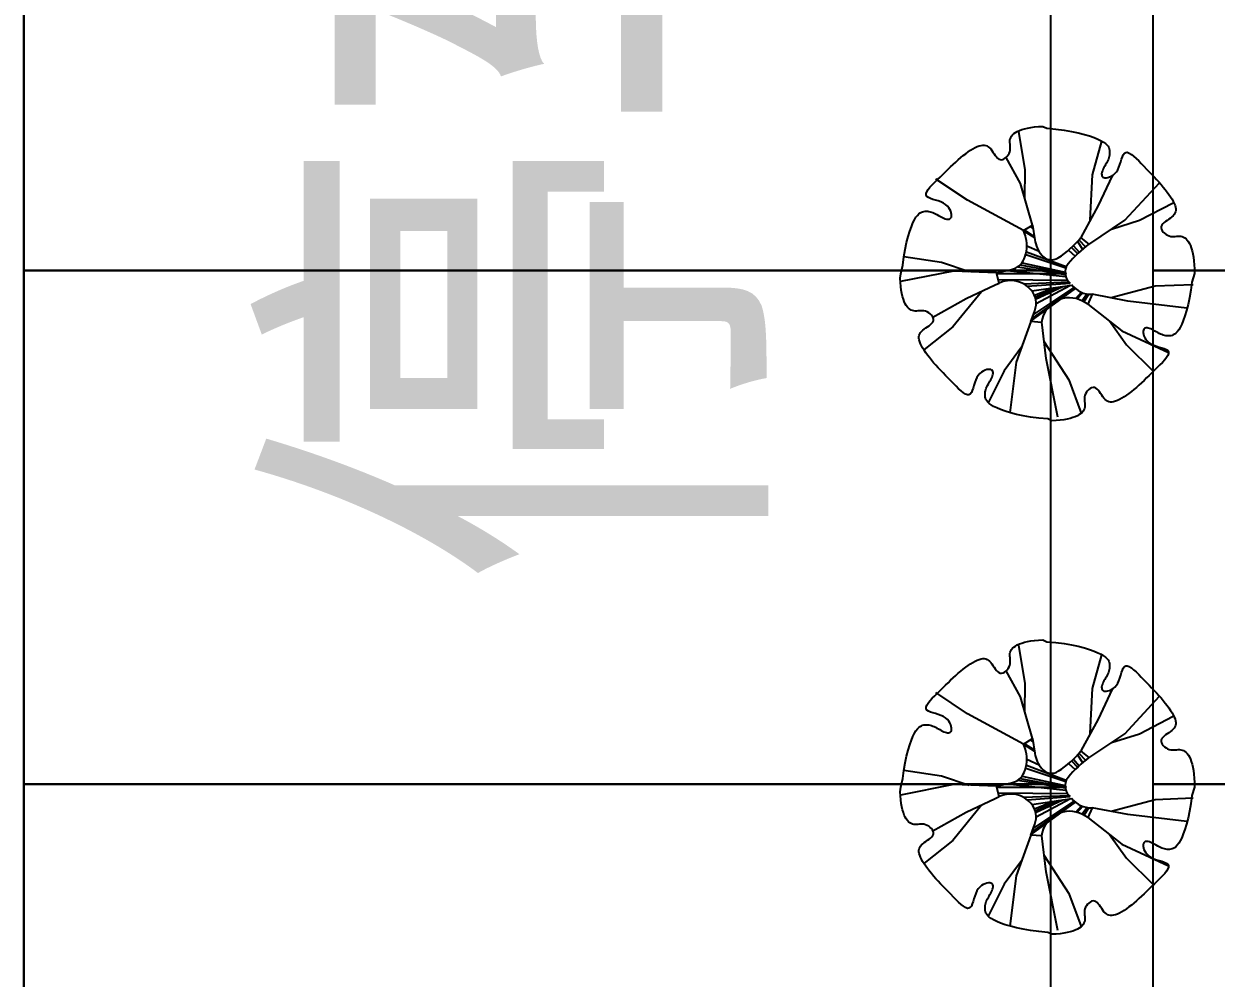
# Model space of a CAD drawing. Extents: x -93062 to 326984, y -142534 to 91021.
# Drawn here: x -54711.8 to -54439.8, y 81623.2 to 81840.9 of the extents above; entities that cross this region are included whole.
import ezdxf
from ezdxf.enums import TextEntityAlignment as Align

# ---------------------------------------------------------------- set-up
doc = ezdxf.new("R2010")
doc.units = 0
doc.header["$LTSCALE"] = 1000
doc.header["$MEASUREMENT"] = 0
doc.layers.get('0').update_dxf_attribs({"color": 8})
doc.styles.add('COMPLEX', font='COMPLEX')
doc.styles.add('DIMST', font='', dxfattribs={"height": 15})
doc.styles.add('hz', font='GEDITXT', dxfattribs={"width": 0.8, "bigfont": 'DXT'})
doc.styles.add('SIMPLEX', font='GEDITXT', dxfattribs={"height": 0.2, "bigfont": 'DXT'})
doc.styles.get("Standard").update_dxf_attribs({"font": 'gbenor.shx', "bigfont": 'gbcbig.shx'})
doc.styles.get('DIMST').set_extended_font_data('SimSun')

# ---------------------------------------------------------------- blocks, each defined once
blk = doc.blocks.new('A$C672165B9')
at = {"color": 251}
for p, q in [((9402.22, 14893.49), (9402.22, 12210.18)), ((10015.6, 12964.01), (10011.75, 12987.02)), ((10056.81, 12960.74), (10062.6, 12981.36)), ((10012.82, 12955.45), (10003.89, 12971.46)), ((9980.23, 12945.22), (9960.82, 12958.15)), ((10015.44, 12946.08), (10015.6, 12964.01)), ((10055.33, 12932.99), (10056.81, 12960.74)), ((10068.85, 12960.21), (10060.41, 12941.88)), ((10020.05, 12930.02), (10012.82, 12955.45)), ((10076.61, 12932.9), (10097.94, 12955.89)), ((10014.5, 12926.63), (9980.23, 12945.22)), ((10085.6, 12932.9), (10106.3, 12943.68)), ((10060.41, 12941.88), (10049.72, 12922.39)), ((10014.5, 12926.63), (10020.05, 12930.02)), ((10018.69, 12929.19), (10020.4, 12927.93)), ((10020.05, 12930.02), (10021.55, 12920.94)), ((10054.66, 12918.16), (10076.61, 12932.9)), ((10068.51, 12927.51), (10085.6, 12932.9)), ((10014.5, 12926.63), (10014.5, 12926.63)), ((10014.57, 12926.47), (10021.33, 12922.28)), ((10015.08, 12926.98), (10021.2, 12923.08)), ((10048.52, 12920.96), (10052.63, 12916.75)), ((10049.77, 12922.23), (10054.64, 12918.35)), ((10016.35, 12913.59), (10040.77, 12904.53)), ((10016.67, 12917.32), (10024.09, 12913.96)), ((10042.15, 12914.62), (10046.3, 12911.04)), ((10044.05, 12916.31), (10047.75, 12912.49)), ((10045.15, 12917.37), (10048.65, 12913.35)), ((10047.63, 12919.95), (10050.8, 12915.25)), ((10054.64, 12918.35), (10053.02, 12917.06)), ((9964.38, 12907.04), (9941.31, 12910.48)), ((9981.38, 12901.35), (9964.38, 12907.04)), ((10013.69, 12906.91), (10040.04, 12901.17)), ((10015.98, 12911.95), (10040.46, 12903.78)), ((9971.66, 12901.75), (9939.21, 12895.36)), ((9998.08, 12900.77), (9971.66, 12901.75)), ((9998.08, 12900.77), (10007.28, 12902.81)), ((9999.59, 12894.44), (9998.08, 12900.77)), ((9998.2, 12900.27), (10040.93, 12900.27)), ((10004.51, 12902.2), (10040.46, 12898.44)), ((10011.02, 12904.41), (10040.14, 12899.77)), ((10012.5, 12905.59), (10040.93, 12900.27)), ((9979.49, 12884.96), (9997.27, 12893.35)), ((9997.27, 12893.35), (9999.59, 12894.44)), ((9999.06, 12896.67), (10041.53, 12896.24)), ((10014.52, 12894.04), (10042.39, 12895.16)), ((10016.9, 12892.48), (10043.12, 12894.46)), ((10019.75, 12889.61), (10044.28, 12893.18)), ((10020.61, 12874.98), (10045.65, 12891.71)), ((10021.26, 12887), (10032.31, 12891.44)), ((10021.73, 12885.76), (10036.05, 12891.98)), ((10022.03, 12884.62), (10038.72, 12892.37)), ((10022.32, 12882.04), (10043.07, 12893)), ((10068.39, 12885.53), (10095.23, 12892.7)), ((10095.23, 12892.7), (10118.53, 12893.64)), ((9959.04, 12873.5), (9979.49, 12884.96)), ((9988.82, 12889.17), (9971.32, 12867.59)), ((10019.25, 12871.24), (10046.39, 12891.06)), ((10019.83, 12872.84), (10046.08, 12891.32)), ((10046.56, 12884.99), (10050.11, 12888.8)), ((10047.55, 12884.73), (10050.84, 12888.51)), ((10050.38, 12883.58), (10053.3, 12887.84)), ((10051.65, 12882.9), (10054.54, 12887.66)), ((10056.57, 12887.59), (10054.07, 12881.58)), ((10078.41, 12883.45), (10056.57, 12887.59)), ((10019.11, 12870.84), (10021.55, 12877.56)), ((10054.07, 12881.58), (10050.75, 12883.39)), ((10054.07, 12881.58), (10074.88, 12865.27)), ((10114.73, 12879.16), (10078.41, 12883.45)), ((10019.11, 12870.84), (10010.02, 12846.01)), ((10025.59, 12870.32), (10019.11, 12870.84)), ((10028.4, 12848.27), (10025.77, 12870.44)), ((10067.25, 12871.3), (10077.66, 12856.71)), ((9971.32, 12867.59), (9953.54, 12853.54)), ((10074.88, 12865.27), (10103.46, 12852.03)), ((10013.4, 12855.13), (10002.74, 12840.72)), ((10027.28, 12858.45), (10042.39, 12835.13)), ((10077.66, 12856.71), (10094.3, 12840.36)), ((10035.55, 12812.4), (10028.4, 12848.27)), ((10002.74, 12840.72), (9993, 12821.19)), ((10010.02, 12846.01), (10006.3, 12815.07)), ((10042.39, 12835.13), (10049.93, 12814.79)), ((10015.6, 12649.5), (10011.75, 12672.52)), ((10056.81, 12646.23), (10062.6, 12666.86)), ((10012.82, 12640.95), (10003.89, 12656.96)), ((9980.23, 12630.72), (9960.82, 12643.65)), ((10015.44, 12631.58), (10015.6, 12649.5)), ((10055.33, 12618.49), (10056.81, 12646.23)), ((10068.85, 12645.71), (10060.41, 12627.38)), ((10020.05, 12615.52), (10012.82, 12640.95)), ((10076.61, 12618.4), (10097.94, 12641.39)), ((10014.5, 12612.13), (9980.23, 12630.72)), ((10085.6, 12618.4), (10106.3, 12629.17)), ((10060.41, 12627.38), (10049.72, 12607.89)), ((10014.5, 12612.13), (10020.05, 12615.52)), ((10018.69, 12614.68), (10020.4, 12613.42)), ((10020.05, 12615.52), (10021.55, 12606.44)), ((10054.66, 12603.66), (10076.61, 12618.4)), ((10068.51, 12613.01), (10085.6, 12618.4)), ((10014.5, 12612.13), (10014.5, 12612.13)), ((10014.57, 12611.96), (10021.33, 12607.78)), ((10015.08, 12612.48), (10021.2, 12608.58)), ((10049.77, 12607.73), (10054.64, 12603.85)), ((10016.67, 12602.82), (10024.09, 12599.46)), ((10042.15, 12600.12), (10046.3, 12596.54)), ((10044.05, 12601.81), (10047.75, 12597.99)), ((10045.15, 12602.87), (10048.65, 12598.84)), ((10047.63, 12605.45), (10050.8, 12600.75)), ((10048.52, 12606.46), (10052.63, 12602.25)), ((10054.64, 12603.85), (10053.02, 12602.55)), ((9964.38, 12592.53), (9941.31, 12595.98)), ((9981.38, 12586.84), (9964.38, 12592.53)), ((10013.69, 12592.41), (10040.04, 12586.67)), ((10015.98, 12597.45), (10040.45, 12589.28)), ((10016.35, 12599.09), (10040.77, 12590.03)), ((9971.66, 12587.25), (9939.21, 12580.85)), ((9998.08, 12586.27), (9971.66, 12587.25)), ((9998.08, 12586.27), (10007.28, 12588.31)), ((9999.59, 12579.94), (9998.08, 12586.27)), ((9998.2, 12585.77), (10040.93, 12585.77)), ((10004.51, 12587.7), (10040.46, 12583.94)), ((10011.02, 12589.91), (10040.14, 12585.27)), ((10012.5, 12591.09), (10040.93, 12585.77)), ((9979.49, 12570.46), (9997.27, 12578.85)), ((9997.27, 12578.85), (9999.59, 12579.94)), ((9999.06, 12582.17), (10041.53, 12581.74)), ((10014.52, 12579.54), (10042.39, 12580.66)), ((10016.9, 12577.97), (10043.12, 12579.96)), ((10019.75, 12575.1), (10044.28, 12578.68)), ((10021.73, 12571.26), (10036.05, 12577.48)), ((10022.03, 12570.12), (10038.72, 12577.87)), ((10022.32, 12567.54), (10043.07, 12578.5)), ((10068.39, 12571.03), (10095.23, 12578.19)), ((10095.23, 12578.19), (10118.53, 12579.14)), ((9959.04, 12558.99), (9979.49, 12570.46)), ((9988.82, 12574.67), (9971.32, 12553.09)), ((10019.25, 12556.74), (10046.39, 12576.56)), ((10019.83, 12558.33), (10046.08, 12576.82)), ((10020.61, 12560.48), (10045.65, 12577.21)), ((10021.26, 12572.5), (10032.31, 12576.93)), ((10046.56, 12570.49), (10050.11, 12574.29)), ((10047.55, 12570.22), (10050.84, 12574.01)), ((10050.38, 12569.08), (10053.3, 12573.33)), ((10051.65, 12568.4), (10054.54, 12573.16)), ((10056.57, 12573.09), (10054.07, 12567.08)), ((10078.41, 12568.94), (10056.57, 12573.09)), ((10019.11, 12556.34), (10021.55, 12563.06)), ((10054.07, 12567.08), (10050.75, 12568.89)), ((10054.07, 12567.08), (10074.88, 12550.76)), ((10114.73, 12564.66), (10078.41, 12568.94)), ((10019.11, 12556.34), (10010.02, 12531.51)), ((10025.59, 12555.81), (10019.11, 12556.34)), ((10028.4, 12533.77), (10025.77, 12555.94)), ((10067.25, 12556.8), (10077.66, 12542.21)), ((9971.32, 12553.09), (9953.54, 12539.04)), ((10074.88, 12550.76), (10103.46, 12537.52)), ((10027.28, 12543.94), (10042.39, 12520.63)), ((10077.66, 12542.21), (10094.3, 12525.85)), ((10013.4, 12540.63), (10002.74, 12526.22)), ((10035.55, 12497.9), (10028.4, 12533.77)), ((10002.74, 12526.22), (9993, 12506.69)), ((10010.02, 12531.51), (10006.29, 12500.57)), ((10042.39, 12520.63), (10049.93, 12500.29))]:
    blk.add_line(p, q, dxfattribs=at)
at = {"color": 251, "ltscale": 3}
for p, q in [((9402.22, 12902.09), (9402.22, 13216.59)), ((10031.22, 13216.59), (10031.22, 12902.09)), ((10094.12, 12902.09), (10094.12, 13216.59)), ((10031.22, 12902.09), (9402.22, 12902.09)), ((9402.22, 12587.59), (9402.22, 12902.09)), ((9402.22, 12902.09), (10031.22, 12902.09)), ((10031.22, 12902.09), (10031.22, 12587.59)), ((10031.22, 12902.09), (10031.22, 12902.09)), ((10723.13, 12902.09), (10094.12, 12902.09)), ((10094.12, 12587.59), (10094.12, 12902.09)), ((10094.12, 12902.09), (10723.13, 12902.09)), ((10031.22, 12587.59), (9402.22, 12587.59)), ((9402.22, 12273.09), (9402.22, 12587.59)), ((9402.22, 12587.59), (10031.22, 12587.59)), ((10031.22, 12587.59), (10031.22, 12273.09)), ((10031.22, 12587.59), (10031.22, 12587.59)), ((10723.13, 12587.59), (10094.12, 12587.59)), ((10094.12, 12273.09), (10094.12, 12587.59)), ((10094.12, 12587.59), (10723.13, 12587.59))]:
    blk.add_line(p, q, dxfattribs=at)
at = {"color": 251}
for points in [[(10051.91, 12822.85), (10051.97, 12821.94), (10052.06, 12821.04), (10052.13, 12820.17), (10052.15, 12819.31), (10052.08, 12818.46), (10051.88, 12817.63), (10051.55, 12816.83), (10051.08, 12816.04), (10050.46, 12815.29), (10049.68, 12814.56), (10048.74, 12813.88), (10047.63, 12813.23), (10046.34, 12812.63), (10044.87, 12812.07), (10043.21, 12811.57), (10041.36, 12811.13), (10039.32, 12810.76), (10037.08, 12810.46), (10034.65, 12810.25), (10032.02, 12810.11), (10029.59, 12811.29), (10024.04, 12811.77), (10018.96, 12812.4), (10014.36, 12813.18), (10010.22, 12814.05), (10006.54, 12815), (10003.31, 12815.98), (10000.52, 12816.99), (9998.18, 12817.97), (9996.27, 12818.91), (9994.74, 12819.81), (9993.56, 12820.67), (9992.67, 12821.5), (9992.03, 12822.31), (9991.59, 12823.1), (9991.31, 12823.87), (9991.15, 12824.65), (9991.05, 12825.42), (9991.02, 12826.19), (9991.05, 12826.97), (9991.15, 12827.75), (9991.31, 12828.54), (9991.53, 12829.34), (9991.82, 12830.16), (9992.18, 12830.98), (9992.59, 12831.82), (9993.05, 12832.68), (9993.53, 12833.53), (9994.02, 12834.39), (9994.49, 12835.23), (9994.93, 12836.06), (9995.31, 12836.88), (9995.61, 12837.66), (9995.82, 12838.41), (9995.92, 12839.12), (9995.91, 12839.77), (9995.78, 12840.34), (9995.52, 12840.82), (9995.12, 12841.2), (9994.58, 12841.47), (9993.89, 12841.6), (9993.05, 12841.59), (9992.08, 12841.43), (9991.03, 12841.1), (9989.94, 12840.59), (9988.86, 12839.91), (9987.81, 12839.02), (9986.84, 12837.94), (9986, 12836.63), (9985.3, 12835.12), (9984.71, 12833.48), (9984.2, 12831.8), (9983.72, 12830.17), (9983.22, 12828.68), (9982.67, 12827.43), (9982, 12826.51), (9981.19, 12826.02), (9980.2, 12826.01), (9979.04, 12826.44), (9977.74, 12827.25), (9976.32, 12828.37), (9974.82, 12829.73), (9973.25, 12831.27), (9971.65, 12832.9), (9970.04, 12834.58), (9968.44, 12836.23), (9966.86, 12837.86), (9965.31, 12839.46), (9963.79, 12841.04), (9962.32, 12842.61), (9960.89, 12844.16), (9959.51, 12845.71), (9958.19, 12847.25), (9956.94, 12848.79), (9955.77, 12850.32), (9954.68, 12851.82), (9953.69, 12853.29), (9952.81, 12854.71), (9952.06, 12856.07), (9951.45, 12857.35), (9950.99, 12858.56), (9950.68, 12859.66), (9950.53, 12860.69), (9950.54, 12861.63), (9950.71, 12862.52), (9951.03, 12863.34), (9951.49, 12864.12), (9952.11, 12864.86), (9952.87, 12865.58), (9953.77, 12866.28), (9954.76, 12866.97), (9955.78, 12867.66), (9956.78, 12868.36), (9957.69, 12869.08), (9958.47, 12869.82), (9959.06, 12870.59), (9959.4, 12871.4), (9959.44, 12872.25), (9959.22, 12873.13), (9958.78, 12873.99), (9958.15, 12874.82), (9957.38, 12875.59), (9956.5, 12876.26), (9955.56, 12876.82), (9954.59, 12877.22), (9953.63, 12877.46), (9952.69, 12877.56), (9951.77, 12877.56), (9950.86, 12877.5), (9949.96, 12877.41), (9949.09, 12877.34), (9948.23, 12877.32), (9947.38, 12877.39), (9946.55, 12877.59), (9945.75, 12877.92), (9944.96, 12878.39), (9944.21, 12879.01), (9943.48, 12879.79), (9942.8, 12880.73), (9942.15, 12881.84), (9941.55, 12883.13), (9940.99, 12884.6), (9940.49, 12886.26), (9940.06, 12888.11), (9939.68, 12890.15), (9939.39, 12892.39), (9939.17, 12894.82), (9939.03, 12897.45), (9939.52, 12900.12), (9940.69, 12905.43), (9941.32, 12910.51), (9942.1, 12915.11), (9942.97, 12919.25), (9943.92, 12922.94), (9944.91, 12926.16), (9945.91, 12928.95), (9946.89, 12931.29), (9947.83, 12933.2), (9948.73, 12934.73), (9949.59, 12935.91), (9950.42, 12936.8), (9951.23, 12937.44), (9952.02, 12937.88), (9952.8, 12938.16), (9953.57, 12938.32), (9954.34, 12938.42), (9955.11, 12938.45), (9955.89, 12938.42), (9956.67, 12938.32), (9957.46, 12938.16), (9958.26, 12937.94), (9959.08, 12937.65), (9959.9, 12937.3), (9960.75, 12936.88), (9961.6, 12936.42), (9962.45, 12935.94), (9963.31, 12935.45), (9964.15, 12934.98), (9964.99, 12934.54), (9965.8, 12934.17), (9966.58, 12933.86), (9967.33, 12933.65), (9968.04, 12933.55), (9968.69, 12933.56), (9969.26, 12933.69), (9969.74, 12933.95), (9970.12, 12934.35), (9970.39, 12934.89), (9970.52, 12935.58), (9970.51, 12936.43), (9970.35, 12937.39), (9970.02, 12938.44), (9969.52, 12939.53), (9968.83, 12940.61), (9967.94, 12941.66), (9966.86, 12942.63), (9965.56, 12943.47), (9964.05, 12944.17), (9962.4, 12944.76), (9960.72, 12945.27), (9959.09, 12945.75), (9957.6, 12946.25), (9956.36, 12946.8), (9955.44, 12947.47), (9954.94, 12948.28), (9954.93, 12949.27), (9955.36, 12950.43), (9956.17, 12951.73), (9957.29, 12953.15), (9958.65, 12954.65), (9960.19, 12956.22), (9961.83, 12957.82), (9963.5, 12959.43), (9965.15, 12961.03), (9966.78, 12962.61), (9968.38, 12964.16), (9969.97, 12965.68), (9971.53, 12967.15), (9973.09, 12968.58), (9974.63, 12969.96), (9976.17, 12971.28), (9977.71, 12972.53), (9979.24, 12973.71), (9980.74, 12974.79), (9982.21, 12975.78), (9983.63, 12976.66), (9984.99, 12977.41), (9986.27, 12978.02), (9987.48, 12978.48), (9988.59, 12978.79), (9989.61, 12978.94), (9990.56, 12978.93), (9991.44, 12978.76), (9992.26, 12978.45), (9993.04, 12977.98), (9993.78, 12977.36), (9994.5, 12976.6), (9995.2, 12975.7), (9995.89, 12974.71), (9996.58, 12973.69), (9997.28, 12972.69), (9998, 12971.78), (9998.74, 12971), (9999.51, 12970.41), (10000.32, 12970.07), (10001.17, 12970.03), (10002.05, 12970.25), (10002.92, 12970.69), (10003.75, 12971.32), (10004.51, 12972.09), (10005.19, 12972.97), (10005.74, 12973.91), (10006.14, 12974.88), (10006.38, 12975.84), (10006.48, 12976.78), (10006.48, 12977.7), (10006.42, 12978.61), (10006.34, 12979.51), (10006.26, 12980.38), (10006.24, 12981.24), (10006.31, 12982.09), (10006.51, 12982.92), (10006.84, 12983.72), (10007.31, 12984.51), (10007.93, 12985.26), (10008.71, 12985.99), (10009.65, 12986.67), (10010.76, 12987.32), (10012.05, 12987.92), (10013.52, 12988.48), (10015.19, 12988.98), (10017.03, 12989.42), (10019.08, 12989.79), (10021.31, 12990.09), (10023.74, 12990.3), (10026.37, 12990.44), (10028.8, 12989.26), (10034.35, 12988.78), (10039.43, 12988.15), (10044.03, 12987.37), (10048.17, 12986.5), (10051.86, 12985.55), (10055.08, 12984.57), (10057.87, 12983.56), (10060.21, 12982.58), (10062.12, 12981.64), (10063.65, 12980.74), (10064.83, 12979.88), (10065.72, 12979.05), (10066.36, 12978.24), (10066.8, 12977.45), (10067.08, 12976.67), (10067.25, 12975.9), (10067.34, 12975.13), (10067.37, 12974.36), (10067.34, 12973.58), (10067.25, 12972.8), (10067.08, 12972.01), (10066.86, 12971.21), (10066.57, 12970.39), (10066.22, 12969.57), (10065.8, 12968.72), (10065.34, 12967.87), (10064.86, 12967.02), (10064.37, 12966.16), (10063.9, 12965.32), (10063.46, 12964.49), (10063.09, 12963.67), (10062.78, 12962.89), (10062.58, 12962.14), (10062.47, 12961.43), (10062.48, 12960.78), (10062.61, 12960.21), (10062.87, 12959.73), (10063.27, 12959.35), (10063.81, 12959.08), (10064.5, 12958.95), (10065.35, 12958.96), (10066.31, 12959.12), (10067.36, 12959.45), (10068.45, 12959.95), (10069.53, 12960.64), (10070.58, 12961.53), (10071.55, 12962.61), (10072.39, 12963.92), (10073.09, 12965.43), (10073.68, 12967.07), (10074.19, 12968.75), (10074.67, 12970.38), (10075.17, 12971.87), (10075.72, 12973.11), (10076.39, 12974.03), (10077.2, 12974.53), (10078.19, 12974.54), (10079.35, 12974.11), (10080.65, 12973.3), (10082.07, 12972.18), (10083.57, 12970.82), (10085.14, 12969.28), (10086.74, 12967.64), (10088.35, 12965.97), (10089.95, 12964.32), (10091.53, 12962.69), (10093.08, 12961.09), (10094.6, 12959.51), (10096.07, 12957.94), (10097.5, 12956.39), (10098.88, 12954.84), (10100.2, 12953.3), (10101.45, 12951.76), (10102.63, 12950.23), (10103.71, 12948.73), (10104.7, 12947.26), (10105.58, 12945.84), (10106.33, 12944.48), (10106.94, 12943.2), (10107.4, 12941.99), (10107.71, 12940.88), (10107.86, 12939.86), (10107.85, 12938.91), (10107.68, 12938.03), (10107.37, 12937.21), (10106.9, 12936.43), (10106.28, 12935.69), (10105.52, 12934.97), (10104.62, 12934.27), (10103.63, 12933.58), (10102.61, 12932.89), (10101.61, 12932.19), (10100.7, 12931.47), (10099.92, 12930.73), (10099.33, 12929.96), (10099, 12929.15), (10098.95, 12928.3), (10099.17, 12927.42), (10099.61, 12926.56), (10100.24, 12925.72), (10101.01, 12924.96), (10101.89, 12924.29), (10102.83, 12923.73), (10103.8, 12923.33), (10104.76, 12923.09), (10105.7, 12922.99), (10106.62, 12922.99), (10107.53, 12923.05), (10108.43, 12923.14), (10109.3, 12923.21), (10110.16, 12923.23), (10111.01, 12923.16), (10111.84, 12922.96), (10112.64, 12922.63), (10113.43, 12922.16), (10114.18, 12921.54), (10114.91, 12920.76), (10115.59, 12919.82), (10116.24, 12918.71), (10116.84, 12917.42), (10117.4, 12915.95), (10117.9, 12914.29), (10118.34, 12912.44), (10118.71, 12910.4), (10119.01, 12908.16), (10119.22, 12905.73), (10119.36, 12903.1), (10119.4, 12900.27), (10117.71, 12895.12), (10117.07, 12890.04), (10116.29, 12885.44), (10115.42, 12881.3), (10114.47, 12877.61), (10113.49, 12874.39), (10112.49, 12871.6), (10111.5, 12869.26), (10110.56, 12867.35), (10109.66, 12865.82), (10108.8, 12864.64), (10107.97, 12863.75), (10107.16, 12863.11), (10106.37, 12862.67), (10105.6, 12862.39), (10104.82, 12862.22), (10104.05, 12862.13), (10103.28, 12862.1), (10102.5, 12862.13), (10101.72, 12862.22), (10100.93, 12862.39), (10100.13, 12862.61), (10099.31, 12862.9), (10098.49, 12863.25), (10097.65, 12863.67), (10096.79, 12864.13), (10095.94, 12864.61), (10095.08, 12865.1), (10094.24, 12865.57), (10093.41, 12866.01), (10092.59, 12866.38), (10091.81, 12866.69), (10091.06, 12866.89), (10090.35, 12867), (10089.7, 12866.99), (10089.13, 12866.86), (10088.65, 12866.6), (10088.27, 12866.2), (10088, 12865.66), (10087.87, 12864.97), (10087.88, 12864.12), (10088.04, 12863.16), (10088.37, 12862.11), (10088.88, 12861.02), (10089.56, 12859.94), (10090.45, 12858.89), (10091.53, 12857.92), (10092.84, 12857.08), (10094.35, 12856.38), (10095.99, 12855.79), (10097.67, 12855.28), (10099.3, 12854.8), (10100.79, 12854.3), (10102.04, 12853.75), (10102.96, 12853.08), (10103.45, 12852.27), (10103.47, 12851.28), (10103.03, 12850.12), (10102.22, 12848.82), (10101.1, 12847.4), (10099.74, 12845.9), (10098.2, 12844.33), (10096.57, 12842.73), (10094.89, 12841.12), (10093.24, 12839.52), (10091.61, 12837.94), (10090.01, 12836.39), (10088.43, 12834.87), (10086.86, 12833.4), (10085.31, 12831.97), (10083.76, 12830.59), (10082.22, 12829.27), (10080.68, 12828.02), (10079.15, 12826.84), (10077.65, 12825.76), (10076.18, 12824.77), (10074.76, 12823.89), (10073.4, 12823.14), (10072.12, 12822.53), (10070.92, 12822.07), (10069.81, 12821.76), (10068.78, 12821.61), (10067.84, 12821.62), (10066.95, 12821.79), (10066.13, 12822.1), (10065.35, 12822.57), (10064.61, 12823.19), (10063.89, 12823.95), (10063.19, 12824.85), (10062.5, 12825.84), (10061.81, 12826.86), (10061.11, 12827.86), (10060.39, 12828.77), (10059.65, 12829.55), (10058.88, 12830.14), (10058.07, 12830.48), (10057.22, 12830.52), (10056.34, 12830.3), (10055.48, 12829.86), (10054.65, 12829.23), (10053.88, 12828.46), (10053.21, 12827.58), (10052.65, 12826.64), (10052.25, 12825.67), (10052.01, 12824.71), (10051.91, 12823.77)], [(10051.91, 12508.34), (10051.97, 12507.44), (10052.06, 12506.54), (10052.13, 12505.67), (10052.15, 12504.8), (10052.08, 12503.96), (10051.88, 12503.13), (10051.55, 12502.32), (10051.08, 12501.54), (10050.46, 12500.79), (10049.68, 12500.06), (10048.74, 12499.37), (10047.63, 12498.73), (10046.34, 12498.12), (10044.87, 12497.57), (10043.21, 12497.07), (10041.36, 12496.63), (10039.32, 12496.26), (10037.08, 12495.96), (10034.65, 12495.74), (10032.02, 12495.61), (10029.59, 12496.79), (10024.04, 12497.26), (10018.96, 12497.9), (10014.36, 12498.67), (10010.22, 12499.55), (10006.53, 12500.49), (10003.31, 12501.48), (10000.52, 12502.48), (9998.18, 12503.47), (9996.27, 12504.41), (9994.74, 12505.3), (9993.56, 12506.17), (9992.67, 12507), (9992.03, 12507.81), (9991.59, 12508.6), (9991.31, 12509.37), (9991.15, 12510.14), (9991.05, 12510.92), (9991.02, 12511.69), (9991.05, 12512.47), (9991.15, 12513.25), (9991.31, 12514.04), (9991.53, 12514.84), (9991.82, 12515.65), (9992.17, 12516.48), (9992.59, 12517.32), (9993.05, 12518.18), (9993.53, 12519.03), (9994.02, 12519.89), (9994.49, 12520.73), (9994.93, 12521.56), (9995.3, 12522.37), (9995.61, 12523.16), (9995.82, 12523.91), (9995.92, 12524.62), (9995.91, 12525.26), (9995.78, 12525.84), (9995.52, 12526.32), (9995.12, 12526.7), (9994.58, 12526.97), (9993.89, 12527.1), (9993.05, 12527.09), (9992.08, 12526.93), (9991.03, 12526.6), (9989.94, 12526.09), (9988.86, 12525.41), (9987.81, 12524.52), (9986.84, 12523.43), (9986, 12522.13), (9985.3, 12520.62), (9984.71, 12518.98), (9984.2, 12517.3), (9983.72, 12515.67), (9983.22, 12514.18), (9982.67, 12512.93), (9982, 12512.01), (9981.19, 12511.51), (9980.2, 12511.5), (9979.04, 12511.94), (9977.74, 12512.75), (9976.32, 12513.87), (9974.82, 12515.23), (9973.25, 12516.76), (9971.65, 12518.4), (9970.04, 12520.08), (9968.44, 12521.73), (9966.86, 12523.36), (9965.31, 12524.96), (9963.79, 12526.54), (9962.32, 12528.11), (9960.89, 12529.66), (9959.51, 12531.21), (9958.19, 12532.75), (9956.94, 12534.29), (9955.76, 12535.82), (9954.68, 12537.32), (9953.69, 12538.79), (9952.81, 12540.21), (9952.06, 12541.56), (9951.45, 12542.85), (9950.99, 12544.05), (9950.68, 12545.16), (9950.53, 12546.19), (9950.54, 12547.13), (9950.71, 12548.01), (9951.02, 12548.84), (9951.49, 12549.62), (9952.11, 12550.36), (9952.87, 12551.08), (9953.77, 12551.77), (9954.76, 12552.47), (9955.78, 12553.16), (9956.78, 12553.86), (9957.69, 12554.57), (9958.47, 12555.31), (9959.06, 12556.09), (9959.4, 12556.9), (9959.44, 12557.75), (9959.22, 12558.63), (9958.78, 12559.49), (9958.15, 12560.32), (9957.38, 12561.09), (9956.5, 12561.76), (9955.56, 12562.32), (9954.59, 12562.72), (9953.63, 12562.96), (9952.69, 12563.06), (9951.77, 12563.06), (9950.86, 12563), (9949.96, 12562.91), (9949.09, 12562.84), (9948.23, 12562.82), (9947.38, 12562.89), (9946.55, 12563.09), (9945.75, 12563.41), (9944.96, 12563.89), (9944.21, 12564.51), (9943.48, 12565.29), (9942.8, 12566.23), (9942.15, 12567.34), (9941.55, 12568.63), (9940.99, 12570.1), (9940.49, 12571.76), (9940.05, 12573.61), (9939.68, 12575.65), (9939.39, 12577.89), (9939.17, 12580.32), (9939.03, 12582.94), (9939.52, 12585.62), (9940.69, 12590.93), (9941.32, 12596.01), (9942.1, 12600.61), (9942.97, 12604.75), (9943.92, 12608.43), (9944.91, 12611.66), (9945.91, 12614.44), (9946.89, 12616.79), (9947.83, 12618.7), (9948.73, 12620.23), (9949.59, 12621.41), (9950.42, 12622.3), (9951.23, 12622.94), (9952.02, 12623.38), (9952.8, 12623.65), (9953.57, 12623.82), (9954.34, 12623.92), (9955.11, 12623.95), (9955.89, 12623.92), (9956.67, 12623.82), (9957.46, 12623.66), (9958.26, 12623.44), (9959.08, 12623.15), (9959.9, 12622.79), (9960.75, 12622.38), (9961.6, 12621.92), (9962.45, 12621.44), (9963.31, 12620.95), (9964.15, 12620.48), (9964.98, 12620.04), (9965.8, 12619.66), (9966.58, 12619.36), (9967.33, 12619.15), (9968.04, 12619.05), (9968.69, 12619.06), (9969.26, 12619.19), (9969.74, 12619.45), (9970.12, 12619.84), (9970.39, 12620.38), (9970.52, 12621.08), (9970.51, 12621.92), (9970.35, 12622.89), (9970.02, 12623.94), (9969.52, 12625.02), (9968.83, 12626.11), (9967.94, 12627.16), (9966.86, 12628.13), (9965.55, 12628.97), (9964.05, 12629.67), (9962.4, 12630.25), (9960.72, 12630.76), (9959.09, 12631.25), (9957.6, 12631.74), (9956.36, 12632.3), (9955.44, 12632.97), (9954.94, 12633.78), (9954.93, 12634.77), (9955.36, 12635.93), (9956.17, 12637.23), (9957.29, 12638.65), (9958.65, 12640.15), (9960.19, 12641.72), (9961.83, 12643.32), (9963.5, 12644.93), (9965.15, 12646.53), (9966.78, 12648.11), (9968.38, 12649.66), (9969.96, 12651.17), (9971.53, 12652.65), (9973.08, 12654.08), (9974.63, 12655.46), (9976.17, 12656.77), (9977.71, 12658.03), (9979.24, 12659.2), (9980.74, 12660.29), (9982.21, 12661.28), (9983.63, 12662.15), (9984.99, 12662.9), (9986.27, 12663.52), (9987.48, 12663.98), (9988.59, 12664.29), (9989.61, 12664.44), (9990.56, 12664.43), (9991.44, 12664.26), (9992.26, 12663.94), (9993.04, 12663.48), (9993.78, 12662.86), (9994.5, 12662.09), (9995.2, 12661.19), (9995.89, 12660.21), (9996.58, 12659.19), (9997.28, 12658.19), (9998, 12657.27), (9998.74, 12656.5), (9999.51, 12655.91), (10000.32, 12655.57), (10001.17, 12655.53), (10002.05, 12655.74), (10002.91, 12656.19), (10003.75, 12656.82), (10004.51, 12657.59), (10005.18, 12658.47), (10005.74, 12659.41), (10006.14, 12660.38), (10006.38, 12661.34), (10006.48, 12662.28), (10006.48, 12663.2), (10006.42, 12664.11), (10006.34, 12665), (10006.26, 12665.88), (10006.24, 12666.74), (10006.31, 12667.59), (10006.51, 12668.41), (10006.84, 12669.22), (10007.31, 12670.01), (10007.93, 12670.76), (10008.71, 12671.48), (10009.65, 12672.17), (10010.76, 12672.82), (10012.05, 12673.42), (10013.52, 12673.98), (10015.18, 12674.47), (10017.03, 12674.91), (10019.07, 12675.29), (10021.31, 12675.58), (10023.74, 12675.8), (10026.37, 12675.93), (10028.8, 12674.76), (10034.35, 12674.28), (10039.43, 12673.64), (10044.03, 12672.87), (10048.17, 12672), (10051.86, 12671.05), (10055.08, 12670.06), (10057.87, 12669.06), (10060.21, 12668.08), (10062.12, 12667.14), (10063.65, 12666.24), (10064.83, 12665.38), (10065.72, 12664.55), (10066.36, 12663.74), (10066.8, 12662.95), (10067.08, 12662.17), (10067.25, 12661.4), (10067.34, 12660.63), (10067.37, 12659.86), (10067.34, 12659.08), (10067.25, 12658.3), (10067.08, 12657.51), (10066.86, 12656.71), (10066.57, 12655.89), (10066.22, 12655.06), (10065.8, 12654.22), (10065.34, 12653.37), (10064.86, 12652.52), (10064.37, 12651.66), (10063.9, 12650.82), (10063.46, 12649.98), (10063.09, 12649.17), (10062.78, 12648.39), (10062.58, 12647.63), (10062.47, 12646.93), (10062.48, 12646.28), (10062.61, 12645.71), (10062.87, 12645.23), (10063.27, 12644.85), (10063.81, 12644.58), (10064.5, 12644.45), (10065.35, 12644.46), (10066.31, 12644.62), (10067.36, 12644.95), (10068.45, 12645.45), (10069.53, 12646.14), (10070.58, 12647.02), (10071.55, 12648.11), (10072.39, 12649.41), (10073.09, 12650.92), (10073.68, 12652.57), (10074.19, 12654.25), (10074.67, 12655.88), (10075.17, 12657.36), (10075.72, 12658.61), (10076.39, 12659.53), (10077.2, 12660.03), (10078.19, 12660.04), (10079.35, 12659.61), (10080.65, 12658.8), (10082.07, 12657.68), (10083.57, 12656.32), (10085.14, 12654.78), (10086.74, 12653.14), (10088.35, 12651.47), (10089.95, 12649.81), (10091.53, 12648.19), (10093.08, 12646.59), (10094.6, 12645), (10096.07, 12643.44), (10097.5, 12641.88), (10098.88, 12640.34), (10100.2, 12638.8), (10101.45, 12637.26), (10102.63, 12635.73), (10103.71, 12634.23), (10104.7, 12632.76), (10105.58, 12631.34), (10106.33, 12629.98), (10106.94, 12628.69), (10107.4, 12627.49), (10107.71, 12626.38), (10107.86, 12625.36), (10107.85, 12624.41), (10107.68, 12623.53), (10107.37, 12622.71), (10106.9, 12621.93), (10106.28, 12621.19), (10105.52, 12620.47), (10104.62, 12619.77), (10103.63, 12619.08), (10102.61, 12618.39), (10101.61, 12617.69), (10100.7, 12616.97), (10099.92, 12616.23), (10099.33, 12615.46), (10098.99, 12614.65), (10098.95, 12613.79), (10099.17, 12612.92), (10099.61, 12612.05), (10100.24, 12611.22), (10101.01, 12610.46), (10101.89, 12609.78), (10102.83, 12609.23), (10103.8, 12608.83), (10104.76, 12608.59), (10105.7, 12608.49), (10106.62, 12608.49), (10107.53, 12608.55), (10108.43, 12608.63), (10109.3, 12608.71), (10110.16, 12608.72), (10111.01, 12608.65), (10111.84, 12608.46), (10112.64, 12608.13), (10113.43, 12607.66), (10114.18, 12607.04), (10114.91, 12606.26), (10115.59, 12605.32), (10116.24, 12604.21), (10116.84, 12602.92), (10117.4, 12601.44), (10117.9, 12599.78), (10118.34, 12597.93), (10118.71, 12595.89), (10119.01, 12593.66), (10119.22, 12591.23), (10119.36, 12588.6), (10119.4, 12585.77), (10117.71, 12580.61), (10117.07, 12575.54), (10116.29, 12570.93), (10115.42, 12566.79), (10114.47, 12563.11), (10113.49, 12559.88), (10112.49, 12557.1), (10111.5, 12554.76), (10110.56, 12552.85), (10109.66, 12551.32), (10108.8, 12550.13), (10107.97, 12549.25), (10107.16, 12548.61), (10106.37, 12548.17), (10105.6, 12547.89), (10104.82, 12547.72), (10104.05, 12547.63), (10103.28, 12547.59), (10102.5, 12547.63), (10101.72, 12547.72), (10100.93, 12547.88), (10100.13, 12548.11), (10099.31, 12548.4), (10098.49, 12548.75), (10097.65, 12549.17), (10096.79, 12549.63), (10095.94, 12550.11), (10095.08, 12550.6), (10094.24, 12551.07), (10093.41, 12551.5), (10092.59, 12551.88), (10091.81, 12552.19), (10091.06, 12552.39), (10090.35, 12552.5), (10089.7, 12552.49), (10089.13, 12552.36), (10088.65, 12552.1), (10088.27, 12551.7), (10088, 12551.16), (10087.87, 12550.47), (10087.88, 12549.62), (10088.04, 12548.66), (10088.37, 12547.61), (10088.88, 12546.52), (10089.56, 12545.43), (10090.45, 12544.39), (10091.53, 12543.42), (10092.84, 12542.57), (10094.35, 12541.88), (10095.99, 12541.29), (10097.67, 12540.78), (10099.3, 12540.3), (10100.79, 12539.8), (10102.04, 12539.24), (10102.96, 12538.58), (10103.45, 12537.77), (10103.46, 12536.78), (10103.03, 12535.62), (10102.22, 12534.31), (10101.1, 12532.9), (10099.74, 12531.4), (10098.2, 12529.83), (10096.57, 12528.23), (10094.89, 12526.61), (10093.24, 12525.01), (10091.61, 12523.44), (10090.01, 12521.89), (10088.43, 12520.37), (10086.86, 12518.9), (10085.31, 12517.47), (10083.76, 12516.09), (10082.22, 12514.77), (10080.68, 12513.52), (10079.15, 12512.34), (10077.65, 12511.25), (10076.18, 12510.27), (10074.76, 12509.39), (10073.4, 12508.64), (10072.12, 12508.03), (10070.91, 12507.56), (10069.81, 12507.26), (10068.78, 12507.11), (10067.84, 12507.12), (10066.95, 12507.29), (10066.13, 12507.6), (10065.35, 12508.07), (10064.61, 12508.69), (10063.89, 12509.45), (10063.19, 12510.35), (10062.5, 12511.34), (10061.81, 12512.36), (10061.11, 12513.36), (10060.39, 12514.27), (10059.65, 12515.05), (10058.88, 12515.64), (10058.07, 12515.97), (10057.22, 12516.02), (10056.34, 12515.8), (10055.48, 12515.36), (10054.65, 12514.73), (10053.88, 12513.96), (10053.21, 12513.08), (10052.65, 12512.13), (10052.25, 12511.17), (10052.01, 12510.21), (10051.91, 12509.27)]]:
    blk.add_lwpolyline(points, close=True, dxfattribs=at)
for centre, radius, start, end in [((9989.36, 12915.38), 27.54, 14.41784, 24.11478), ((9996.44, 12917.2), 20.23, 336.98828, 14.41784), ((10041.39, 12924.21), 20.11, 189.3639, 219.01673), ((10004.26, 12959.11), 58.43, 302.69809, 321.07695), ((10092.51, 12866.16), 64.42, 127.81286, 143.55583), ((10004.88, 12913.61), 11.06, 282.50269, 336.98828), ((10031.7, 12916.36), 7.63, 219.01673, 302.69809), ((10048.77, 12901.12), 8.73, 157.68965, 229.99241), ((10006.66, 12879.45), 16.57, 40.37009, 115.23654), ((10056.06, 12902.77), 15.19, 217.57759, 271.93472), ((10009.56, 12881.92), 12.76, 340.02297, 40.37009), ((10042.59, 12868.35), 17.11, 61.51799, 173.40488), ((9989.36, 12600.88), 27.54, 14.41784, 24.11478), ((9996.44, 12602.69), 20.23, 336.98828, 14.41784), ((10004.26, 12644.6), 58.43, 302.69809, 321.07695), ((10041.39, 12609.71), 20.11, 189.3639, 219.01673), ((10092.51, 12551.66), 64.42, 127.81286, 143.55583), ((10004.88, 12599.11), 11.06, 282.50269, 336.98828), ((10031.7, 12601.86), 7.63, 219.01673, 302.69809), ((10048.77, 12586.61), 8.73, 157.68965, 229.99241), ((10006.66, 12564.95), 16.57, 40.37009, 115.23654), ((10056.06, 12588.27), 15.19, 217.57759, 271.93472), ((10009.56, 12567.42), 12.76, 340.02297, 40.37009), ((10042.59, 12553.85), 17.11, 61.51799, 173.40488)]:
    blk.add_arc(centre, radius, start, end, dxfattribs=at)
at = {"color": 251, "ltscale": 0.5, "style": 'DIMST', "width": 0.8}
blk.add_text('停车场', height=251.601, rotation=90, dxfattribs=at).set_placement((9831.11, 12708.06, 668.88))
at = {"color": 251, "style": 'SIMPLEX', "width": 0.8}
for height, p in [(75.48, (5032.78, 24516.12)), (75.48, (4692.06, 24249.17)), (251.6, (24745.22, 6386.75))]:
    blk.add_attdef('JZW', text='', height=height, rotation=359.99996, dxfattribs=at).set_placement(p, align=Align.MIDDLE)
at = {"color": 251, "style": 'COMPLEX', "width": 1.041667}
for height, p, p2 in [(135.26, (18779.91, 24022.54), (18900.67, 24022.54)), (112.72, (24159.05, 23918.05), (24259.69, 23918.05)), (112.72, (19107.71, 22514.65), (19208.35, 22514.65)), (112.72, (19107.71, 21130.84), (19208.35, 21130.84)), (112.72, (19107.71, 19910.57), (19208.35, 19910.57)), (112.72, (19107.71, 19155.77), (19208.35, 19155.77)), (112.72, (19107.71, 17646.16), (19208.35, 17646.16)), (112.72, (19107.71, 16262.35), (19208.35, 16262.35)), (112.72, (19107.71, 15255.95), (19208.35, 15255.95)), (112.72, (19107.71, 14167.04), (19208.35, 14167.04)), (112.72, (19107.71, 13933.95), (19208.35, 13933.95)), (112.72, (19107.71, 12878.32), (19208.35, 12878.32)), (146.53, (35125.95, 12740.31), (35256.78, 12740.31)), (112.72, (19107.71, 11494.51), (19208.35, 11494.51)), (112.72, (19107.71, 10274.24), (19208.35, 10274.24)), (112.72, (19107.71, 9519.44), (19208.35, 9519.44)), (112.72, (19107.71, 8009.83), (19208.35, 8009.83)), (112.72, (19107.71, 6626.02), (19208.35, 6626.02)), (112.72, (19107.71, 5619.62), (19208.35, 5619.62)), (112.72, (18534.31, 4487.41), (18634.95, 4487.41)), (135.26, (10257.2, 2831.57), (10377.97, 2831.57)), (135.26, (9845.04, 2443.53), (9965.81, 2443.53))]:
    blk.add_attdef('A', text='', height=height, dxfattribs=at).set_placement(p, p2, align=Align.FIT)
at = {"color": 251, "style": 'hz', "width": 0.8}
for p in [(16426.88, 23704.05), (10887.86, 22293.04), (14720.84, 19772.35), (17974.93, 19082.83), (25961.4, 18485.96), (38100.41, 18366.29), (11528.95, 17640.65), (26545.93, 15647.04), (10782.8, 15493.43), (17847.65, 14761.21), (11764.49, 12831.74), (14968.39, 10742.14), (5313.33, 9148.45), (25534.12, 9009.15), (3089.07, 8401.94), (26406.5, 6157.38), (17784.48, 5258.03), (29076.24, 4512.31), (15144.75, 4201.78), (37066.74, 4015.04)]:
    blk.add_attdef('9.80', p, '', height=440.3, dxfattribs=at)
at = {"color": 251, "style": 'COMPLEX', "width": 1.041667}
for height, p, p2 in [(135.26, (18273.68, 23709.59), (18273.68, 23588.83)), (146.53, (34895.1, 12644.17), (34895.1, 12513.33))]:
    blk.add_attdef('A', text='', height=height, rotation=270, dxfattribs=at).set_placement(p, p2, align=Align.FIT)
at = {"color": 251, "style": 'COMPLEX', "text_generation_flag": 4, "width": 1.041667}
for p, p2 in [((32232.53, 22773.34), (32353.3, 22773.34)), ((25004.02, 19494.97), (25124.79, 19494.97)), ((37956.46, 15917.2), (38077.23, 15917.2)), ((37584.09, 15544.83), (37704.86, 15544.83)), ((30848.72, 13137), (30969.49, 13137)), ((30933.8, 10635.54), (31054.57, 10635.54)), ((31191.91, 10370.81), (31312.68, 10370.81)), ((25004.02, 9858.63), (25124.79, 9858.63))]:
    blk.add_attdef('A', text='', height=135.26, dxfattribs=at).set_placement(p, p2, align=Align.FIT)
at = {"color": 251, "width": 0.8, "flags": 9}
for tag, p in [('YSIZE', (4070.34, 20399.76)), ('XSIZE', (4025.48, 20391)), ('YSIZE', (4113.1, 20385.46)), ('XSIZE', (4020.98, 20376.17)), ('YSIZE', (4070.34, 19770.76)), ('XSIZE', (4025.48, 19762)), ('YSIZE', (4113.1, 19756.45)), ('XSIZE', (4020.98, 19747.16)), ('YSIZE', (4070.34, 19141.75)), ('XSIZE', (4025.48, 19132.99)), ('YSIZE', (4113.1, 19127.45)), ('XSIZE', (4020.98, 19118.16)), ('YSIZE', (4070.34, 18512.75)), ('XSIZE', (4025.48, 18503.99)), ('YSIZE', (4113.1, 18498.45)), ('XSIZE', (4020.98, 18489.15)), ('YSIZE', (4070.34, 17883.75)), ('XSIZE', (4025.48, 17874.99)), ('YSIZE', (4113.1, 17869.44)), ('XSIZE', (4020.98, 17860.15)), ('YSIZE', (4395.3, 17290.85)), ('XSIZE', (4350.44, 17282.09)), ('YSIZE', (4438.06, 17276.55)), ('XSIZE', (4345.94, 17267.25)), ('YSIZE', (5105.1, 17097.67)), ('YSIZE', (5734.11, 17097.67)), ('XSIZE', (5060.24, 17088.91)), ('XSIZE', (5689.25, 17088.91)), ('YSIZE', (5147.86, 17083.36)), ('YSIZE', (5776.87, 17083.36)), ('XSIZE', (5055.74, 17074.07)), ('XSIZE', (5684.75, 17074.07))]:
    blk.add_attdef(tag, p, '', height=0.0687, dxfattribs=at)

msp = doc.modelspace()

# ---------------------------------------------------------------- block references
at = {"xscale": 0.3724428399518654, "yscale": 0.3724428399518654, "zscale": 0.3724428399518654}
msp.add_blockref('A$C672165B9', (-58213.59, 76979.33), dxfattribs=at)

doc.saveas('drawing.dxf')
